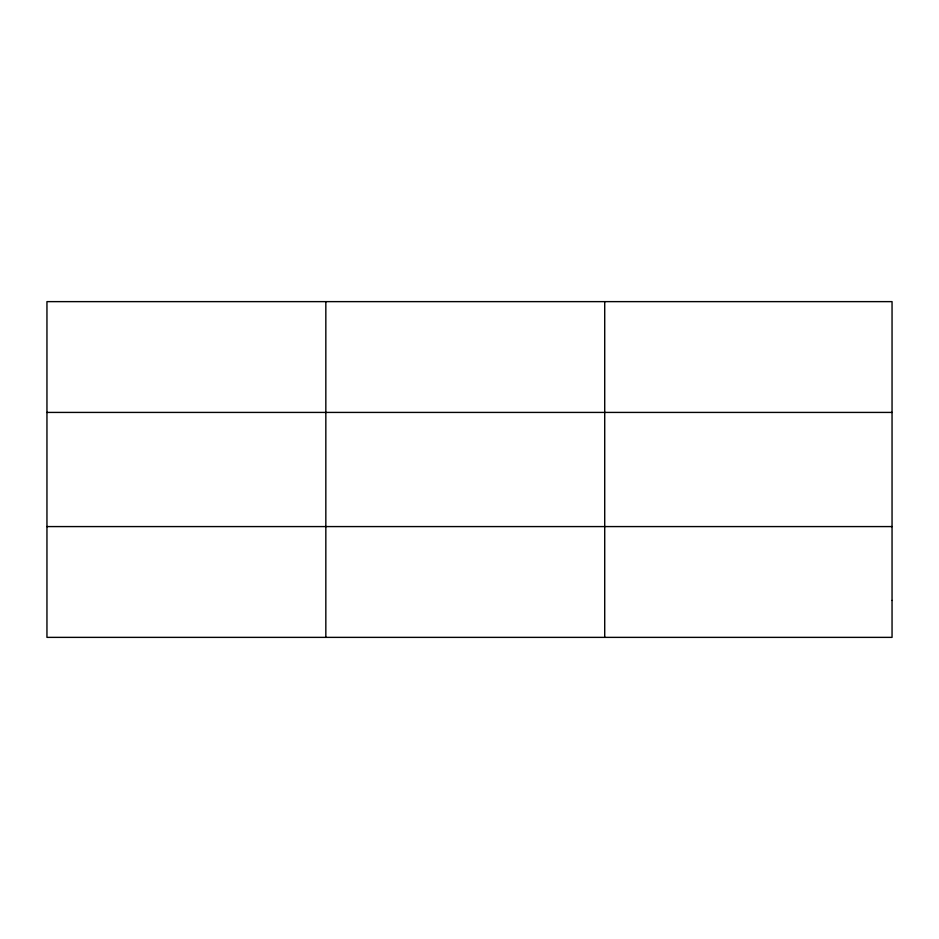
<?xml version="1.0" encoding="UTF-8"?>
<svg xmlns="http://www.w3.org/2000/svg" width="939" height="939" viewBox="0 0 939 939"><rect width="100%" height="100%" fill="white"/><g stroke="black" fill="none" stroke-linecap="round" stroke-linejoin="round"><path stroke-width="1.41" d="M325.833 301.63L325.833 637.37M604.716 301.63L604.716 637.37M46.95 412.421L892.05 412.421M46.95 526.579L892.05 526.579M892.05 600.444L892.05 637.37L46.95 637.37L46.95 301.63L892.05 301.63L892.05 600.444"/></g></svg>
